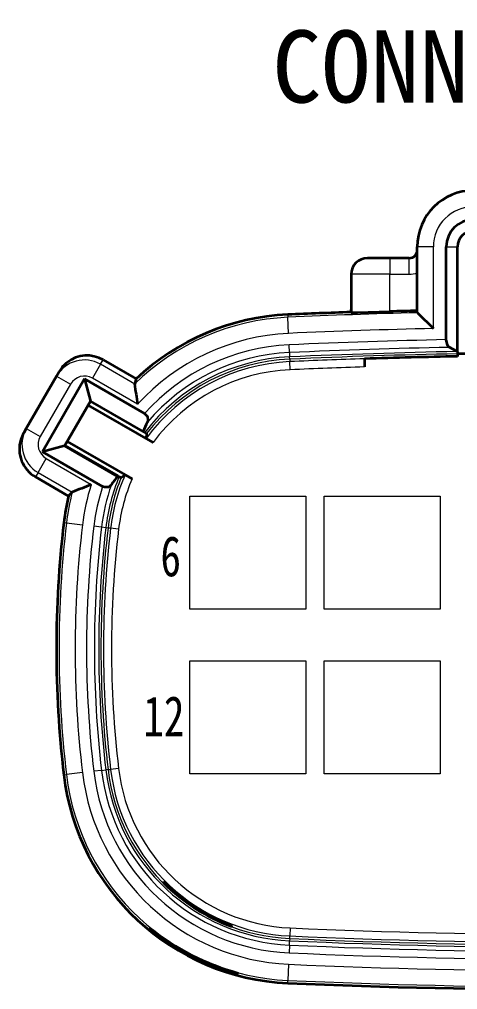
# Model space of a CAD drawing. Header units: millimetres. Extents: x 17 to 3784, y 12 to 1382.
# Drawn here: x 2084.61 to 2092.3, y 1001.58 to 1018.59 of the extents above; entities that cross this region are included whole.
import ezdxf

# ---------------------------------------------------------------- set-up
doc = ezdxf.new("R2010")
doc.units = ezdxf.units.MM
doc.layers.add('全新开发部分', color=7, linetype='Continuous', lineweight=18)
doc.styles.add('FangSong_GB2312_Style', font='simfang.ttf')
doc.styles.add('样式 2', font='', dxfattribs={"width": 0.75})
doc.styles.get('样式 2').set_extended_font_data('宋体')

msp = doc.modelspace()

# ---------------------------------------------------------------- linework, layer by layer
at = {"color": 0, "lineweight": 35, "ltscale": 0.051122}
msp.add_line((2091.589, 1013.442), (2091.589, 1014.598), dxfattribs=at)
at = {"color": 0, "lineweight": 13, "ltscale": 0.0125}
for p, q in [((2091.872, 1014.598), (2091.589, 1014.598)), ((2091.109, 1014.4), (2091.109, 1014.117)), ((2091.448, 1014.117), (2091.448, 1014.4)), ((2084.941, 1010.641), (2085.082, 1010.885))]:
    msp.add_line(p, q, dxfattribs=at)
at = {"color": 0, "lineweight": 13, "ltscale": 0.063328}
msp.add_line((2091.872, 1013.166), (2091.872, 1014.598), dxfattribs=at)
at = {"color": 0, "lineweight": 35, "ltscale": 0.071959}
msp.add_line((2092.098, 1012.971), (2092.098, 1014.598), dxfattribs=at)
at = {"color": 0, "lineweight": 13, "ltscale": 0.008749}
msp.add_line((2092.098, 1014.598), (2092.296, 1014.598), dxfattribs=at)
at = {"color": 0, "lineweight": 35, "ltscale": 0.081329}
msp.add_line((2092.296, 1012.759), (2092.296, 1014.598), dxfattribs=at)
at = {"color": 0, "lineweight": 35, "ltscale": 0.0175}
msp.add_line((2091.109, 1014.4), (2090.714, 1014.4), dxfattribs=at)
at = {"color": 0, "lineweight": 35, "ltscale": 0.014999}
msp.add_line((2091.448, 1014.4), (2091.109, 1014.4), dxfattribs=at)
at = {"color": 0, "lineweight": 35, "ltscale": 0.02972}
msp.add_line((2090.431, 1014.117), (2090.431, 1013.445), dxfattribs=at)
at = {"color": 0, "lineweight": 13, "ltscale": 0.03}
msp.add_line((2091.109, 1014.117), (2090.431, 1014.117), dxfattribs=at)
at = {"color": 0, "lineweight": 13, "ltscale": 0.02889}
msp.add_line((2091.109, 1013.464), (2091.109, 1014.117), dxfattribs=at)
at = {"color": 0, "lineweight": 13, "ltscale": 0.014999}
msp.add_line((2091.109, 1014.117), (2091.448, 1014.117), dxfattribs=at)
at = {"color": 0, "lineweight": 35, "ltscale": 0.008741}
msp.add_line((2092.297, 1013.869), (2092.296, 1014.067), dxfattribs=at)
at = {"color": 0, "lineweight": 35, "ltscale": 0.000312296}
msp.add_line((2090.431, 1013.453), (2090.424, 1013.454), dxfattribs=at)
at = {"color": 0, "lineweight": 13, "ltscale": 0.002067}
for p, q in [((2089.318, 1013.41), (2089.32, 1013.363)), ((2085.438, 1009.755), (2085.392, 1009.76)), ((2085.392, 1005.34), (2085.438, 1005.346)), ((2089.318, 1001.691), (2089.32, 1001.737))]:
    msp.add_line(p, q, dxfattribs=at)
at = {"color": 0, "lineweight": 13, "ltscale": 0.012499}
for p, q in [((2089.333, 1013.081), (2089.32, 1013.363)), ((2086.036, 1012.538), (2085.895, 1012.294)), ((2085.264, 1012.331), (2085.508, 1012.19)), ((2084.734, 1011.413), (2084.978, 1011.272)), ((2085.719, 1009.721), (2085.438, 1009.755)), ((2085.719, 1005.379), (2085.438, 1005.346)), ((2089.333, 1002.02), (2089.32, 1001.737))]:
    msp.add_line(p, q, dxfattribs=at)
at = {"color": 0, "lineweight": 13, "ltscale": 0.00603}
for p, q in [((2089.348, 1012.745), (2089.342, 1012.881)), ((2089.348, 1002.355), (2089.342, 1002.219))]:
    msp.add_line(p, q, dxfattribs=at)
at = {"color": 0, "lineweight": 35, "ltscale": 0.006971}
msp.add_line((2092.289, 1012.763), (2092.15, 1012.836), dxfattribs=at)
at = {"color": 0, "lineweight": 35, "ltscale": 0.000310857}
msp.add_line((2092.296, 1012.759), (2092.289, 1012.763), dxfattribs=at)
at = {"color": 0, "lineweight": 35, "ltscale": 0.001613}
msp.add_line((2092.296, 1012.759), (2092.296, 1012.723), dxfattribs=at)
at = {"color": 0, "lineweight": 13, "ltscale": 0.003968}
msp.add_line((2086.036, 1012.538), (2086.081, 1012.616), dxfattribs=at)
at = {"color": 0, "lineweight": 13, "ltscale": 0.029535}
msp.add_line((2086.081, 1012.616), (2086.659, 1012.283), dxfattribs=at)
at = {"color": 0, "lineweight": 35, "ltscale": 0.029536}
msp.add_line((2086.081, 1012.616), (2086.659, 1012.283), dxfattribs=at)
at = {"color": 0, "lineweight": 13, "ltscale": 0.003364}
for p, q in [((2089.348, 1012.745), (2089.351, 1012.669)), ((2089.348, 1002.355), (2089.351, 1002.431))]:
    msp.add_line(p, q, dxfattribs=at)
at = {"color": 0, "lineweight": 13, "ltscale": 0.00176}
for p, q in [((2089.353, 1012.629), (2089.351, 1012.669)), ((2089.353, 1002.471), (2089.351, 1002.431))]:
    msp.add_line(p, q, dxfattribs=at)
at = {"color": 0, "lineweight": 13, "ltscale": 0.00197}
for p, q in [((2089.353, 1012.629), (2089.355, 1012.585)), ((2086.212, 1009.663), (2086.167, 1009.668)), ((2086.167, 1005.432), (2086.212, 1005.437)), ((2089.353, 1002.471), (2089.355, 1002.516))]:
    msp.add_line(p, q, dxfattribs=at)
at = {"color": 0, "lineweight": 35, "ltscale": 0.006254}
msp.add_line((2090.663, 1012.636), (2090.663, 1012.494), dxfattribs=at)
at = {"color": 0, "lineweight": 35, "ltscale": 0.001997}
msp.add_line((2092.296, 1012.723), (2092.296, 1012.678), dxfattribs=at)
at = {"color": 0, "lineweight": 35, "ltscale": 0.19375}
msp.add_line((2096.675, 1012.722), (2092.296, 1012.722), dxfattribs=at)
at = {"color": 0, "lineweight": 13, "ltscale": 0.030522}
msp.add_line((2086.634, 1012.193), (2086.036, 1012.538), dxfattribs=at)
at = {"color": 0, "lineweight": 13, "ltscale": 0.00625}
for p, q in [((2089.361, 1012.444), (2089.355, 1012.585)), ((2086.352, 1009.647), (2086.212, 1009.663)), ((2086.352, 1005.454), (2086.212, 1005.437)), ((2089.361, 1002.657), (2089.355, 1002.516))]:
    msp.add_line(p, q, dxfattribs=at)
at = {"color": 0, "lineweight": 35, "ltscale": 0.046899}
msp.add_line((2085.264, 1012.331), (2084.734, 1011.413), dxfattribs=at)
at = {"color": 0, "lineweight": 35, "ltscale": 0.06525}
msp.add_line((2085.756, 1012.281), (2085.019, 1011.003), dxfattribs=at)
at = {"color": 0, "lineweight": 35, "ltscale": 0.003991}
for p, q in [((2085.264, 1012.331), (2085.309, 1012.41)), ((2084.734, 1011.413), (2084.689, 1011.335))]:
    msp.add_line(p, q, dxfattribs=at)
at = {"color": 0, "lineweight": 35, "ltscale": 0.05361}
msp.add_line((2085.756, 1012.281), (2086.806, 1011.675), dxfattribs=at)
at = {"color": 0, "lineweight": 35, "ltscale": 0.017678}
msp.add_line((2085.756, 1012.281), (2085.86, 1011.895), dxfattribs=at)
at = {"color": 0, "lineweight": 13, "ltscale": 0.040301}
msp.add_line((2086.684, 1011.838), (2085.895, 1012.294), dxfattribs=at)
at = {"color": 0, "lineweight": 35, "ltscale": 0.003892}
msp.add_line((2086.655, 1012.279), (2086.634, 1012.193), dxfattribs=at)
at = {"color": 0, "lineweight": 13, "ltscale": 0.046899}
msp.add_line((2085.508, 1012.19), (2084.978, 1011.272), dxfattribs=at)
at = {"color": 0, "lineweight": 35, "ltscale": 0.039809}
msp.add_line((2085.86, 1011.895), (2085.41, 1011.116), dxfattribs=at)
at = {"color": 0, "lineweight": 35, "ltscale": 0.058115}
msp.add_line((2086.956, 1011.166), (2085.819, 1011.823), dxfattribs=at)
at = {"color": 0, "lineweight": 35, "ltscale": 0.047289}
msp.add_line((2086.785, 1011.36), (2085.86, 1011.895), dxfattribs=at)
at = {"color": 0, "lineweight": 35, "ltscale": 0.00122}
msp.add_line((2086.809, 1011.346), (2086.785, 1011.36), dxfattribs=at)
at = {"color": 0, "lineweight": 35, "ltscale": 0.001764}
msp.add_line((2086.809, 1011.346), (2086.842, 1011.324), dxfattribs=at)
at = {"color": 0, "lineweight": 35, "ltscale": 0.003806}
msp.add_line((2086.842, 1011.324), (2086.834, 1011.238), dxfattribs=at)
at = {"color": 0, "lineweight": 35, "ltscale": 0.006286}
for p, q in [((2086.834, 1011.238), (2086.956, 1011.166)), ((2086.589, 1010.53), (2086.466, 1010.6))]:
    msp.add_line(p, q, dxfattribs=at)
at = {"color": 0, "lineweight": 35, "ltscale": 0.017677}
msp.add_line((2085.405, 1011.107), (2085.019, 1011.003), dxfattribs=at)
at = {"color": 0, "lineweight": 35, "ltscale": 0.00044231}
msp.add_line((2085.41, 1011.116), (2085.405, 1011.107), dxfattribs=at)
at = {"color": 0, "lineweight": 35, "ltscale": 0.047373}
msp.add_line((2085.405, 1011.107), (2086.332, 1010.572), dxfattribs=at)
at = {"color": 0, "lineweight": 35, "ltscale": 0.047313}
msp.add_line((2085.41, 1011.116), (2086.336, 1010.581), dxfattribs=at)
at = {"color": 0, "lineweight": 35, "ltscale": 0.058134}
msp.add_line((2085.451, 1011.187), (2086.589, 1010.53), dxfattribs=at)
at = {"color": 0, "lineweight": 35, "ltscale": 0.053738}
msp.add_line((2086.071, 1010.396), (2085.019, 1011.003), dxfattribs=at)
at = {"color": 0, "lineweight": 13, "ltscale": 0.040338}
msp.add_line((2085.082, 1010.885), (2085.872, 1010.43), dxfattribs=at)
at = {"color": 0, "lineweight": 13, "ltscale": 0.003967}
msp.add_line((2084.941, 1010.641), (2084.895, 1010.563), dxfattribs=at)
at = {"color": 0, "lineweight": 13, "ltscale": 0.0296}
msp.add_line((2085.475, 1010.229), (2084.895, 1010.563), dxfattribs=at)
at = {"color": 0, "lineweight": 35, "ltscale": 0.0296}
msp.add_line((2085.475, 1010.229), (2084.895, 1010.563), dxfattribs=at)
at = {"color": 0, "lineweight": 13, "ltscale": 0.03057}
msp.add_line((2084.941, 1010.641), (2085.539, 1010.295), dxfattribs=at)
at = {"color": 0, "lineweight": 35, "ltscale": 0.001219}
msp.add_line((2086.336, 1010.581), (2086.36, 1010.568), dxfattribs=at)
at = {"color": 0, "lineweight": 35, "ltscale": 0.001766}
msp.add_line((2086.396, 1010.55), (2086.36, 1010.568), dxfattribs=at)
at = {"color": 0, "lineweight": 35, "ltscale": 0.003804}
msp.add_line((2086.466, 1010.6), (2086.396, 1010.55), dxfattribs=at)
at = {"color": 0, "lineweight": 35, "ltscale": 0.003891}
msp.add_line((2085.539, 1010.295), (2085.476, 1010.234), dxfattribs=at)
at = {"color": 0, "lineweight": 13, "ltscale": 0.006031}
for p, q in [((2086.052, 1009.682), (2085.917, 1009.698)), ((2086.052, 1005.419), (2085.917, 1005.403))]:
    msp.add_line(p, q, dxfattribs=at)
at = {"color": 0, "lineweight": 13, "ltscale": 0.003365}
for p, q in [((2086.128, 1009.673), (2086.052, 1009.682)), ((2086.052, 1005.419), (2086.128, 1005.427))]:
    msp.add_line(p, q, dxfattribs=at)
at = {"color": 0, "lineweight": 13, "ltscale": 0.001759}
for p, q in [((2086.167, 1009.668), (2086.128, 1009.673)), ((2086.167, 1005.432), (2086.128, 1005.427))]:
    msp.add_line(p, q, dxfattribs=at)
at = {"color": 0, "lineweight": 35, "ltscale": 0.001006}
msp.add_line((2087.139, 1003.446), (2087.14, 1003.469), dxfattribs=at)
at = {"color": 0, "lineweight": 13, "ltscale": 0.001}
msp.add_line((2086.9, 1002.638), (2086.9, 1002.66), dxfattribs=at)
at = {"color": 0, "lineweight": 35, "ltscale": 0.000777489}
msp.add_line((2088.337, 1002.681), (2088.336, 1002.699), dxfattribs=at)
at = {"color": 0, "lineweight": 13, "ltscale": 0.000814935}
msp.add_line((2088.451, 1001.847), (2088.451, 1001.865), dxfattribs=at)
at = {"color": 0, "lineweight": 35}
for points in [[(2090.431, 1013.445), (2090.432, 1013.445), (2090.539, 1013.448), (2091.109, 1013.464)], [(2091.589, 1013.442), (2091.59, 1013.442), (2091.872, 1013.166)], [(2092.15, 1012.836), (2092.138, 1012.845), (2092.118, 1012.874), (2092.098, 1012.971)], [(2086.806, 1011.675), (2086.857, 1011.621), (2086.866, 1011.556), (2086.856, 1011.525)], [(2086.225, 1010.427), (2086.175, 1010.386), (2086.106, 1010.382), (2086.071, 1010.396)]]:
    msp.add_lwpolyline(points, dxfattribs=at)
for centre, radius, start, end in [((2092.578, 1014.598), 0.989, 90, 180), ((2092.578, 1014.598), 0.48, 90, 180), ((2092.578, 1014.598), 0.283, 90, 180), ((2091.448, 1014.541), 0.141, 270, 0), ((2090.714, 1014.117), 0.283, 90, 180), ((2094.485, 897.465), 116.059, 92.00535, 92.5516), ((2090.29, 1013.498), 0.141, 341.7778, 0), ((2094.485, 897.465), 116.048, 91.42998, 91.66712), ((2089.503, 1009.274), 4.14, 92.5516, 133.4648), ((2085.798, 1012.127), 0.565, 60.0004, 128.1375), ((2094.485, 897.465), 115.233, 91.08867, 91.90073), ((2085.798, 1012.127), 0.565, 128.1375, 150.0026), ((2099.411, 1013.816), 12.88, 187.2379, 188.8338), ((2090.222, 1009.982), 3.703, 155.3633, 158.1435), ((2085.177, 1011.053), 0.564, 149.9905, 162.7871), ((2085.178, 1011.053), 0.565, 162.7803, 239.9989), ((2089.25, 1008.298), 3.699, 142.0819, 144.8638), ((2089.503, 1009.274), 3.426, 157.579, 157.7477), ((2090.525, 998.429), 12.871, 111.1944, 112.7905), ((2089.503, 1009.274), 4.14, 166.5914, 173.2624), ((2104.096, 1007.55), 18.835, 173.2624, 186.7376), ((2089.503, 1005.826), 4.14, 186.7376, 267.4484), ((2089.503, 1005.826), 3.354, 225.1972, 249.6534), ((2089.503, 1005.826), 3.338, 224.9303, 249.547), ((2089.541, 1005.902), 4.181, 230.8247, 254.87), ((2086.988, 1002.747), 0.141, 230.9753, 260.522), ((2088.488, 1001.984), 0.142, 225.6097, 254.9205), ((2094.485, 1117.635), 116.059, 267.4484, 272.5516)]:
    msp.add_arc(centre, radius, start, end, dxfattribs=at)
at = {"color": 0, "lineweight": 13}
for centre, radius, start, end in [((2092.578, 1014.598), 0.706, 90, 180), ((2091.448, 1014.541), 0.424, 270, 289.4712), ((2094.485, 897.465), 116.013, 91.43029, 92.5516), ((2089.503, 1009.274), 4.093, 92.5516, 134.5019), ((2094.485, 897.465), 115.73, 91.29392, 92.5516), ((2089.503, 1009.274), 3.81, 92.5516, 137.7095), ((2094.485, 897.465), 115.53, 91.18404, 92.5516), ((2089.503, 1009.274), 3.61, 92.5516, 138.3279), ((2094.485, 897.465), 115.394, 91.15959, 92.5516), ((2094.485, 897.465), 115.318, 91.09105, 92.5516), ((2085.754, 1012.048), 0.566, 60.0511, 149.9513), ((2085.798, 1012.127), 0.565, 60.0004, 128.137), ((2089.503, 1009.274), 3.398, 92.5516, 142.4389), ((2089.503, 1009.274), 3.358, 92.5516, 142.3875), ((2089.503, 1009.274), 3.474, 92.5516, 139.6138), ((2094.485, 897.465), 115.278, 91.08853, 92.5516), ((2094.485, 897.465), 115.234, 91.90073, 92.5516), ((2089.503, 1009.274), 3.314, 92.5516, 143.6518), ((2089.503, 1009.274), 3.173, 92.5516, 143.3876), ((2094.485, 897.465), 115.092, 91.90306, 92.5516), ((2085.754, 1012.049), 0.283, 60.0029, 149.9951), ((2085.224, 1011.131), 0.566, 150.0529, 239.9537), ((2085.224, 1011.131), 0.283, 150.0046, 239.9977), ((2085.178, 1011.053), 0.565, 162.7802, 239.9998), ((2089.503, 1009.274), 3.398, 157.6274, 173.2624), ((2089.503, 1009.274), 3.358, 157.6795, 173.2624), ((2089.503, 1009.274), 3.314, 156.4159, 173.2624), ((2089.503, 1009.274), 3.81, 162.3504, 173.2624), ((2089.503, 1009.274), 3.61, 161.8973, 173.2624), ((2089.503, 1009.274), 3.474, 160.6191, 173.2624), ((2089.503, 1009.274), 3.173, 156.6832, 173.2624), ((2089.503, 1009.274), 4.093, 165.5546, 173.2624), ((2104.096, 1007.55), 18.788, 173.2624, 186.7376), ((2104.096, 1007.55), 18.506, 173.2624, 186.7376), ((2104.096, 1007.55), 18.306, 173.2624, 186.7376), ((2104.096, 1007.55), 18.169, 173.2624, 186.7376), ((2104.096, 1007.55), 18.093, 173.2624, 186.7376), ((2104.096, 1007.55), 18.054, 173.2624, 186.7376), ((2104.096, 1007.55), 18.009, 173.2624, 186.7376), ((2104.096, 1007.55), 17.868, 173.2624, 186.7376), ((2089.503, 1005.826), 3.173, 186.7376, 267.4484), ((2089.503, 1005.826), 4.093, 186.7376, 267.4484), ((2089.503, 1005.826), 3.81, 186.7376, 267.4484), ((2089.503, 1005.826), 3.61, 186.7376, 267.4484), ((2089.503, 1005.826), 3.474, 186.7376, 267.4484), ((2089.503, 1005.826), 3.398, 186.7376, 267.4484), ((2089.503, 1005.826), 3.358, 186.7376, 267.4484), ((2089.503, 1005.826), 3.314, 186.7376, 267.4484), ((2089.54, 1005.899), 4.178, 230.8071, 254.8874), ((2089.539, 1005.898), 4.195, 231.0026, 254.9608), ((2094.485, 1117.635), 115.092, 267.4484, 272.5516), ((2094.485, 1117.635), 115.318, 267.4484, 272.5516), ((2094.485, 1117.635), 115.278, 267.4484, 272.5516), ((2094.485, 1117.635), 115.234, 267.4484, 272.5516), ((2094.485, 1117.635), 115.53, 267.4484, 272.5516), ((2094.485, 1117.635), 115.394, 267.4484, 272.5516), ((2094.485, 1117.635), 115.73, 267.4484, 272.5516), ((2094.485, 1117.635), 116.013, 267.4484, 272.5516)]:
    msp.add_arc(centre, radius, start, end, dxfattribs=at)
at = {"layer": '全新开发部分', "color": 0}
for points in [[(2087.599, 1010.224), (2089.637, 1010.224), (2089.637, 1008.247), (2087.599, 1008.247)], [(2089.954, 1010.224), (2091.991, 1010.224), (2091.991, 1008.247), (2089.954, 1008.247)], [(2087.599, 1007.337), (2089.637, 1007.337), (2089.637, 1005.36), (2087.599, 1005.36)], [(2089.954, 1007.337), (2091.991, 1007.337), (2091.991, 1005.36), (2089.954, 1005.36)]]:
    msp.add_lwpolyline(points, close=True, dxfattribs=at)

# ---------------------------------------------------------------- texts
at = {"color": 0, "linetype": 'Continuous', "style": 'FangSong_GB2312_Style'}
msp.add_text('CONN_充电机', height=1.2655, dxfattribs=at).set_placement((2089.046, 1017.128))
at = {"layer": '全新开发部分', "color": 0, "width": 4.1266, "attachment_point": 1, "style": '样式 2'}
for s, insert, char_height in [('6', (2087.086, 1009.528), 0.706), ('12', (2086.786, 1006.722), 0.7063)]:
    msp.add_mtext(s, dxfattribs=dict(at, insert=insert, char_height=char_height))

doc.saveas('drawing.dxf')
